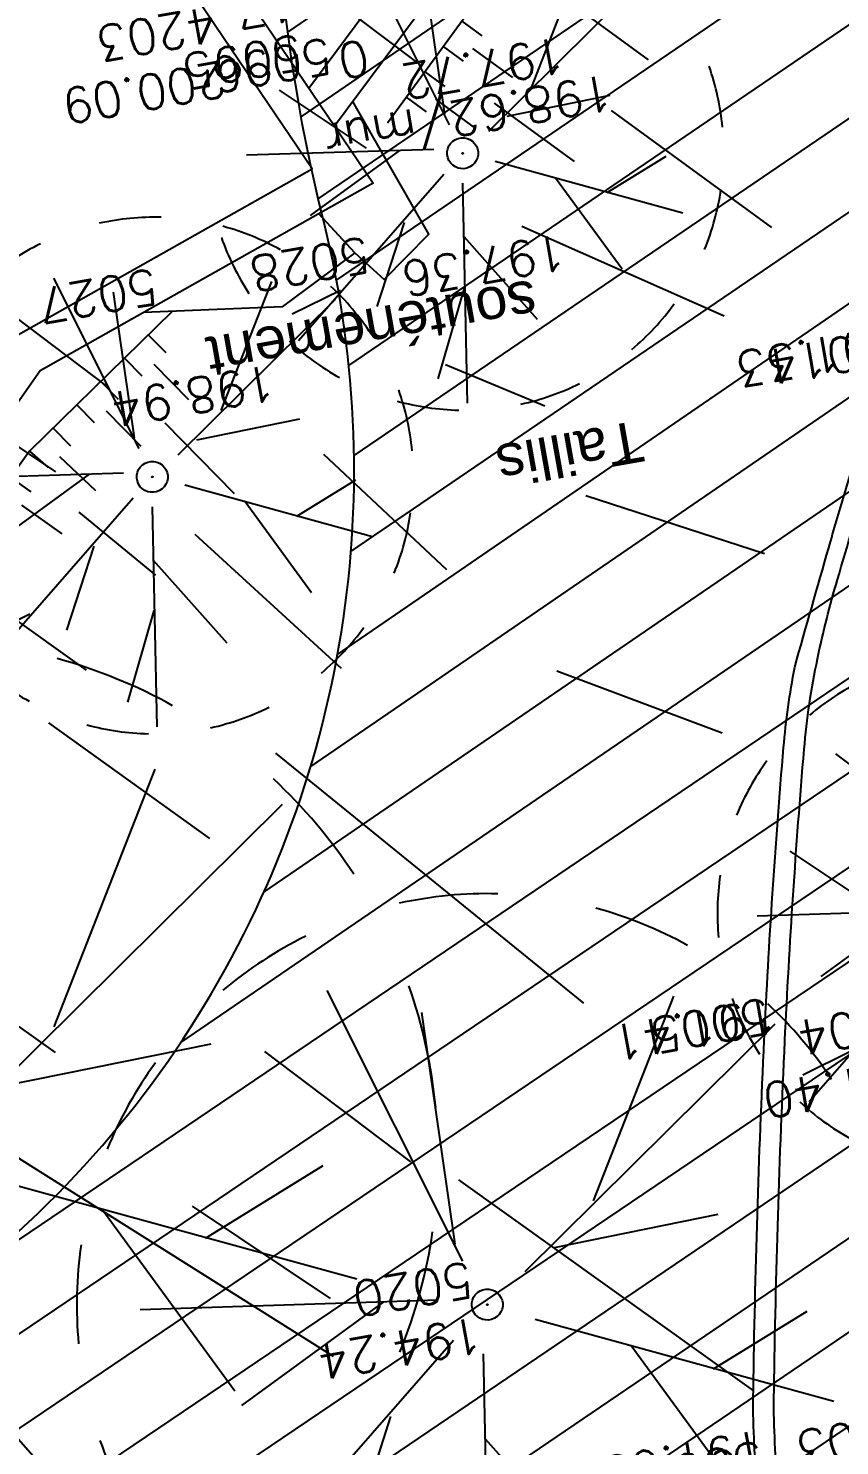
# Model space of a CAD drawing. Extents: x -2313930 to 3286427, y -3858277 to 2572692.
# Drawn here: x 483 to 1268, y 6035 to 7407 of the extents above; entities that cross this region are included whole.
import ezdxf
from ezdxf.enums import TextEntityAlignment as Align
from ezdxf.lldxf.tags import DXFTag

# ---------------------------------------------------------------- set-up
doc = ezdxf.new("R2010")
doc.units = 0
for name, color, linetype, lineweight in [('_GAZELEC-RESERVATION 2', 132, 'Continuous', 18), ('Fond topo - P', 252, 'Continuous', 50), ('Fond topo - VOI', 252, 'Continuous', 25)]:
    doc.layers.add(name, color=color, linetype=linetype, lineweight=lineweight)
for name, color, linetype in [('Fond topo - BAT_TXT', 252, 'Continuous'), ('Fond topo - CLO_MUR', 252, 'Continuous'), ('Fond topo - ESPACE_BOISE', 252, 'Continuous'), ('Fond topo - TAL', 252, 'Continuous'), ('Fond topo - TAL_HAC', 252, 'Continuous'), ('Fond topo - VEG', 252, 'Continuous'), ('Fond topo - VEG_TXT', 252, 'Continuous'), ('Fond topo - Z_500', 252, 'Continuous'), ('prlm-VRD', 2, 'Continuous'), ('SA - béton balayé', 252, 'Continuous'), ('SA - EBC', 252, 'Continuous')]:
    doc.layers.add(name, color=color, linetype=linetype)
for name, color, linetype, plot in [('Fond topo - N', 252, 'Continuous', False), ('Fond topo - NCACHE', 252, 'Continuous', False), ('Fond topo - ZCACHE', 252, 'Continuous', False)]:
    doc.layers.add(name, color=color, linetype=linetype, plot=plot)
doc.styles.add('2000_ARIAL', font='arial.ttf', dxfattribs={"height": 0.400000006})
doc.styles.add('SIMPLEX', font='simplex_.ttf', dxfattribs={"height": 1.25})
tags = doc.linetypes.add('L1', pattern=[1.0000000298023224, 0.6000000238418579, -0.4000000059604645]).pattern_tags.tags
tags[6:7] = [DXFTag(74, 4), DXFTag(75, 0), DXFTag(340, '0'), DXFTag(46, 0.0), DXFTag(50, 0.0), DXFTag(44, 0.0), DXFTag(45, 0.0)]
tags[4:5] = [DXFTag(74, 4), DXFTag(75, 0), DXFTag(340, '0'), DXFTag(46, 0.0), DXFTag(50, 0.0), DXFTag(44, 0.0), DXFTag(45, 0.0)]
tags = doc.linetypes.add('L16', pattern=[0.37500001490116125, 0.300000011920929, -0.07500000298023224]).pattern_tags.tags
tags[6:7] = [DXFTag(74, 4), DXFTag(75, 0), DXFTag(340, '0'), DXFTag(46, 0.0), DXFTag(50, 0.0), DXFTag(44, 0.0), DXFTag(45, 0.0)]
tags[4:5] = [DXFTag(74, 4), DXFTag(75, 0), DXFTag(340, '0'), DXFTag(46, 0.0), DXFTag(50, 0.0), DXFTag(44, 0.0), DXFTag(45, 0.0)]
tags = doc.linetypes.add('L8', pattern=[0.22500000894069674, 0.1500000059604645, -0.07500000298023224]).pattern_tags.tags
tags[6:7] = [DXFTag(74, 4), DXFTag(75, 0), DXFTag(340, '0'), DXFTag(46, 0.0), DXFTag(50, 0.0), DXFTag(44, 0.0), DXFTag(45, 0.0)]
tags[4:5] = [DXFTag(74, 4), DXFTag(75, 0), DXFTag(340, '0'), DXFTag(46, 0.0), DXFTag(50, 0.0), DXFTag(44, 0.0), DXFTag(45, 0.0)]

# ---------------------------------------------------------------- blocks, each defined once
blk = doc.blocks.new('PTOPO')
at = {"layer": 'Fond topo - NCACHE', "style": 'SIMPLEX'}
blk.add_attdef('MAT', text='', height=0.34, dxfattribs=at).set_placement((0.09999999986030161, -0.09999999962747097), align=Align.TOP_LEFT)
at = {"layer": 'Fond topo - ZCACHE', "style": 'SIMPLEX'}
blk.add_attdef('ALT', (0.09999999986030161, 0.09999999962747097), '', height=0.34, dxfattribs=at)
blk = doc.blocks.new('VEG12')
at = {"ltscale": 2}
for p, q in [((0.01815258799999997, 0.057406781), (0.100441039, 0.47293725)), ((0.05749608, 0.253444298), (0.145517598, 0.414706841)), ((0.037902722, 0.15845596), (-0.06593155700000003, 0.344147082)), ((-0.158788295, 0.086017079), (-0.245985314, 0.284587218)), ((0.04981112299999996, 0.033821695), (0.391570728, 0.285894318)), ((0.143890955, 0.107467204), (0.230033352, 0.253971609)), ((0.2917471699999999, 0.208620217), (0.392372872, 0.233301274)), ((-0.05229389700000003, 0.02983962500000001), (-0.383643778, 0.204631851)), ((-0.25001839, 0.135126714), (-0.3755999820000001, 0.091127132)), ((0.122915307, -0.02992704099999999), (0.317230371, 0.05540147100000001)), ((0.057557527, -0.01766878999999999), (0.411943876, -0.08413611500000001)), ((-0.05265807700000003, -0.029192154), (-0.412380265, -0.256628677)), ((-0.09359106700000003, -0.049762263), (-0.2956446150000001, -0.04653133200000001)), ((0.184132294, -0.04763066399999999), (0.323120213, -0.192805613)), ((0.01825986499999999, -0.057372749), (0.107637982, -0.4128258760000001)), ((0.02259491799999996, -0.07955337300000001), (0.001649748999999978, -0.36183712)), ((-0.151821475, -0.09483882200000002), (-0.2999525240000001, -0.315936062)), ((0.05371548199999998, -0.188497704), (0.197263789, -0.356749422))]:
    blk.add_line(p, q, dxfattribs=at)
for start, end in [(90, 103.8461539085843), (62.30769199853572, 76.15384597947835), (117.6923078993823, 131.5384619204946), (34.61538499867542, 48.46153799321151), (145.3846149358338, 159.2307690506909), (6.923076979206323, 20.76923090842763), (173.0769230068974, 186.9230769931026), (339.2307689837768, 353.0769230207937), (200.7692310571047, 214.6153850641662), (311.5384620067885, 325.3846150013246), (228.4615380795054, 242.3076921006177), (283.8461540205217, 297.6923080014643), (256.1538460914157, 270)]:
    blk.add_arc((0, 0), 0.496982058, start, end, dxfattribs=at)
blk = doc.blocks.new('VEG14')
at = {"ltscale": 2, "flags": 128}
for points in [[(0.5, 0, -1), (-0.5, 0, -1)], [(0.016, 0, -1), (-0.016, 0, -1)]]:
    blk.add_lwpolyline(points, format="xyb", close=True, dxfattribs=at)
blk = doc.blocks.new('VEG12A')
at = {"ltscale": 2}
for p, q in [((0.01815258799999997, 0.057406781), (0.100441039, 0.47293725)), ((0.05749608, 0.253444298), (0.145517598, 0.414706841)), ((0.037902722, 0.15845596), (-0.06593155700000003, 0.344147082)), ((-0.158788295, 0.086017079), (-0.245985314, 0.284587218)), ((0.04981112299999996, 0.033821695), (0.391570728, 0.285894318)), ((0.143890955, 0.107467204), (0.230033352, 0.253971609)), ((0.2917471699999999, 0.208620217), (0.392372872, 0.233301274)), ((-0.05229389700000003, 0.02983962500000001), (-0.383643778, 0.204631851)), ((-0.25001839, 0.135126714), (-0.3755999820000001, 0.091127132)), ((0.122915307, -0.02992704099999999), (0.317230371, 0.05540147100000001)), ((0.057557527, -0.01766878999999999), (0.411943876, -0.08413611500000001)), ((-0.05265807700000003, -0.029192154), (-0.412380265, -0.256628677)), ((-0.09359106700000003, -0.049762263), (-0.2956446150000001, -0.04653133200000001)), ((0.184132294, -0.04763066399999999), (0.323120213, -0.192805613)), ((0.02259491799999996, -0.07955337300000001), (0.001649748999999978, -0.36183712)), ((0.01825986499999999, -0.057372749), (0.107637982, -0.4128258760000001)), ((-0.151821475, -0.09483882200000002), (-0.2999525240000001, -0.315936062)), ((0.05371548199999998, -0.188497704), (0.197263789, -0.356749422))]:
    blk.add_line(p, q, dxfattribs=at)
for start, end in [(90, 103.8461539085843), (62.30769199853572, 76.15384597947835), (117.6923078993823, 131.5384619204946), (34.61538499867542, 48.46153799321151), (145.3846149358338, 159.2307690506909), (6.923076979206323, 20.76923090842763), (173.0769230068974, 186.9230769931026), (200.7692310571047, 214.6153850641662), (228.4615380795054, 242.3076921006177), (283.8461540205217, 297.6923080014643), (256.1538460914157, 270)]:
    blk.add_arc((0, 0), 0.496982058, start, end, dxfattribs=at)
blk = doc.blocks.new('VEG14A')
at = {"ltscale": 2, "flags": 128}
for points in [[(0.5, 0, -1), (-0.5, 0, -1)], [(0.016, 0, -1), (-0.016, 0, -1)]]:
    blk.add_lwpolyline(points, format="xyb", close=True, dxfattribs=at)
blk = doc.blocks.new('A$C1F970F0F')
at = {"layer": 'SA - béton balayé'}
h = blk.add_hatch(dxfattribs=at)
h.set_pattern_fill('BETON_BALAYE', color=256, scale=49.99999999999999, angle=-10.72360141139323, style=0, pattern_type=2)
h.set_pattern_definition([(349.2763985886067, (-277130161.1279894, -473864756.7787022), (117.3825536141096, 28.65896207176165), [749.9999999999999, -99.99999999999999, 250, -49.99999999999999]), (349.2763985886067, (-277130091.1375459, -473864744.5890418), (-36.75306622226226, 74.64222748057564), [150, -16.5, 299.9999999999999, -37.49999999999999]), (349.2763985886067, (-277130128.6565508, -473864719.6726964), (261.6928111209335, -15.46358973923611), [399.9999999999999, -69.99999999999999, 200, -49.99999999999999])])
edge = h.paths.add_edge_path()
edge.add_line((-3029.358420432381, 2725.663300409979), (-3176.503412120477, 2699.68824411886))
edge.add_line((-3176.503412120477, 2699.68824411886), (-3197.938926788104, 2817.762816654752))
edge.add_line((-3197.938926788104, 2817.762816654752), (-2585.414526747907, 2927.205998263748))
edge.add_line((-2585.414526747906, 2927.205998263748), (-2578.826355698741, 2888.03185968563))
edge.add_line((-2578.826355698741, 2888.03185968563), (-1904.134724859205, 2936.930201529326))
edge.add_line((-1904.134724859205, 2936.930201529326), (-556.7846852388789, 3176.476094804919))
edge.add_arc((-574.2892230096678, 3274.932131851878), 100.0000003678063, 280.0812987824421, 378.0302388281741)
edge.add_arc((1605.009413828708, 4000.887508871435), 2197.033974330638, 193.9407361550014, 198.4415558139132, ccw=False)
edge.add_line((-527.3118890800722, 3471.582166447442), (-688.4548001430187, 4457.417421807394))
edge.add_arc((-1789.293175567613, 4303.567778650573), 1111.537152553589, 7.955943186170549, 45.96465422619263)
edge.add_arc((19.33927830369248, 6251.945001042874), 1547.302139566071, 192.879059078743, 227.9674271135737, ccw=False)
edge.add_line((-1489.03695480859, 5907.060889278498), (-1560.044395075191, 6307.792480241876))
edge.add_line((-1560.044395075191, 6307.792480241875), (-1284.318385454477, 6356.528171834126))
edge.add_line((-1284.318385454477, 6356.528171834125), (-1215.319194815332, 5966.159823136683))
edge.add_arc((19.3392790080029, 6251.94500138343), 1267.302140410601, 193.0326782619799, 228.1653141634967)
edge.add_arc((-1789.293174348239, 4303.567779083163), 1391.537151259583, 7.955943178051314, 46.18746477798038, ccw=False)
edge.add_line((-411.1498586048565, 4496.172671736105), (-275.2797675438888, 3639.964293068523))
edge.add_arc((3153.449018752114, 4499.098145884332), 3534.726590138055, 194.066934089328, 205.9179933813439)
edge.add_arc((1360.60453142281, 3627.843744498979), 1541.393806160593, 205.917993299705, 223.4935397732298)
edge.add_arc((5328.644473156121, 7392.522830198402), 7011.142392459067, 223.4935397712739, 227.6166324867172)
edge.add_line((602.5175779411827, 2213.735113210599), (898.3231051051232, 2004.633868360899))
edge.add_line((898.3231051051231, 2004.633868360899), (847.6940603821262, 1728.843869632567))
edge.add_arc((1998.283496401869, 4025.384621252822), 2568.648569604794, 204.8031901930446, 243.3886814322684, ccw=False)
edge.add_arc((-512.7503180231788, 2859.286821588871), 199.9999996293523, 26.27723080957601, 100.08129874951)
edge.add_line((-547.7593932520969, 3056.198894580915), (-1889.254979973833, 2817.69386697183))
edge.add_line((-1889.254979973833, 2817.69386697183), (-1913.538162964921, 2815.933940840666))
edge.add_line((-1913.538162964921, 2815.933940840666), (-2036.659527240996, 1231.702232686619))
edge.add_line((-2036.659527240996, 1231.702232686619), (-2036.482519291774, 133.7400379066587))
edge.add_arc((-1936.482520511362, 133.7561594007732), 100.0000000799253, 180.0092369357546, 270.0092369145096)
edge.add_line((-1936.466399054336, 33.7561606747783), (-1436.448871649034, 33.83677102289278))
edge.add_line((-1436.448871649034, 33.83677102289275), (-1436.428442326689, -86.1632271734652))
edge.add_line((-1436.42844232669, -86.1632271734652), (-1936.447053287466, -86.24383772407744))
edge.add_arc((-1936.482520706155, 133.7561592480878), 219.9999998311147, 180.0092368832574, 270.00923697005237, ccw=False)
edge.add_line((-2156.482517686297, 133.7206921626651), (-2156.660235340263, 1236.084975973609))
edge.add_line((-2156.660235340263, 1236.084975973609), (-2034.581792946551, 2807.161291871891))
edge.add_line((-2034.581792946552, 2807.16129187189), (-3029.358420432381, 2725.663300409979))
at = {"layer": 'SA - EBC'}
h = blk.add_hatch(dxfattribs=at)
h.set_pattern_fill('_USER', color=256, scale=74.99999999999999, angle=-325.7236014113932, style=0, pattern_type=0)
h.set_pattern_definition([(34.27639858860678, (-277130161.1279894, -473864756.7787022), (-42.238928459823, 61.97477650275113), [])])
edge = h.paths.add_edge_path()
edge.add_line((5801.470568619522, -3162.013069131843), (4083.559282644929, -3271.123614088357))
edge.add_line((4083.559282644929, -3271.123614088356), (4014.481307725509, -3717.332461968055))
edge.add_line((4014.48130772551, -3717.332461968055), (3135.517961824245, -3810.19300101904))
edge.add_line((3135.517961824245, -3810.19300101904), (2274.245008604417, -3693.648081323564))
edge.add_line((2274.245008604417, -3693.648081323564), (1554.636776175834, -3420.099318784944))
edge.add_arc((2508.775769578408, -2315.674454232369), 1459.498372788833, 157.1868533427094, 229.1754823893534, ccw=False)
edge.add_arc((1966.013830892235, -2087.371785851423), 870.6752834691503, 94.3015183869224, 157.1868533106914, ccw=False)
edge.add_line((1900.708697991695, -1219.149067345796), (2859.239020416566, -1223.495634912559))
edge.add_arc((3100.860739749298, 1265.329539486049), 2500.526305395239, 264.4549516394795, 302.9422754293212)
edge.add_arc((4209.331858878893, -445.3369775435177), 462.1229708170858, 302.9422754305585, 376.8336969250394)
edge.add_arc((2214.122706379954, -1049.006753214115), 2546.655714682971, 16.8336969158998, 38.14703645440247)
edge.add_arc((3041.32627014761, -399.2990096244524), 1494.806919462396, 38.14703657403813, 72.97328584086019)
edge.add_line((3479.031970107599, 1029.988031775616), (2182.437305702805, 1414.38613606858))
edge.add_line((2182.437305702805, 1414.38613606858), (1056.590900019184, 1822.819186472099))
edge.add_arc((1766.412018482452, 3779.442320525911), 2081.398594438606, 212.7495497786225, 250.0603089288685, ccw=False)
edge.add_line((15.86575126143373, 2653.472571668582), (-104.0907319930869, 3091.26353710603))
edge.add_line((-104.0907319930869, 3091.26353710603), (-169.6986146466322, 3639.54836895815))
edge.add_line((-169.6986146466322, 3639.548368958149), (-35.58090533515337, 6158.014854826562))
edge.add_arc((-194.3533792400212, 7143.826589584332), 998.5156357593988, 279.1493507374978, 373.962283499627)
edge.add_arc((2392.201579171132, 7786.918955579627), 1666.786287877102, 172.6269749467245, 193.9622835974407, ccw=False)
edge.add_arc((-45.50651600643437, 8102.354993671941), 791.2455775503726, -7.373025019439765, 16.43829965925021)
edge.add_line((713.3969204091394, 8326.263765657093), (486.7428317772967, 9142.81155059313))
edge.add_line((486.7428317772967, 9142.811550593131), (1338.845530021721, 9564.23852196786))
edge.add_line((1338.845530021721, 9564.23852196786), (1632.623584095551, 8945.24637913095))
edge.add_line((1632.623584095551, 8945.246379130947), (1394.029444699765, 8829.874494032001))
edge.add_line((1394.029444699765, 8829.874494032001), (1731.997733793977, 8131.230781666551))
edge.add_arc((1233.216649704336, 7889.945865525577), 554.0766919865823, -19.640967550384175, 25.815335324856676, ccw=False)
edge.add_line((1755.055695752756, 7703.706797235046), (1558.214479468655, 6807.520788570679))
edge.add_line((1558.214479468655, 6807.52078857068), (1570.021725572625, 6609.158708993335))
edge.add_line((1570.021725572625, 6609.158708993335), (1852.913141606868, 5734.125706863067))
edge.add_line((1852.913141606869, 5734.125706863067), (2726.748207475315, 4020.986816292172))
edge.add_line((2726.748207475315, 4020.986816292172), (3802.352916265851, 4004.947770972833))
edge.add_arc((8355.58168857983, 5950.706307988518), 4951.552134169374, 203.138762427905, 230.8301436200186)
edge.add_arc((13583.66465597079, 12367.85935474512), 13228.79229856088, 230.8301435441083, 233.1638398044412)
edge.add_line((5652.622255943647, 1780.153648245416), (4998.697813068342, 1820.441475819727))
edge.add_line((4998.697813068342, 1820.441475819727), (4863.841220233488, 767.0816613875431))
edge.add_line((4863.841220233488, 767.0816613875434), (5595.355488733695, 631.185878681516))
edge.add_line((5595.355488733695, 631.1858786815158), (5852.747939948536, -2020.707044821664))
edge.add_line((5852.747939948536, -2020.707044821665), (5881.394298709887, -2966.563612924887))
edge.add_line((5881.394298709887, -2966.563612924887), (5801.470568619523, -3162.013069131842))
at = {"layer": 'Fond topo - CLO_MUR', "ltscale": 2, "flags": 128}
for points in [[(760.2481739915858, 7513.759078786084), (911.6172146149553, 7717.613269527478), (968.5417524853899, 7791.605425125225), (1132.544240507754, 8006.320289522051), (1200.212336887852, 8140.674424090401), (1003.555058804727, 8613.927797948883), (804.9846325464036, 9110.986891361494), (843.9875010506925, 9126.568170044851), (1042.450676435169, 8629.777545778661), (1246.39239084399, 8138.994263528957), (1168.295787706707, 7983.934462845054), (1001.87482606627, 7766.053291485148), (945.1241530469063, 7692.287130478191), (785.1692813735144, 7476.870088785063)], [(519.1394249430053, 7870.65566873581), (719.2318304536994, 7574.472732733214), (822.4824991698953, 7421.637915772496), (500.4160095933172, 7239.963820554039), (384.3169772687958, 7074.850401696899), (188.4308500548716, 6810.802551008756), (0.5798629199462084, 6539.066643808767), (-88.58026027055757, 6326.214509946725), (-142.7078490926474, 6205.097443695904), (-55.41878287176155, 5822.905741660599), (56.86273404000667, 5466.869533712125), (18.71478529120554, 5454.838988762215), (-94.05395660041108, 5812.420150183839), (-184.6789873738051, 6209.218240743221), (-125.2918926080458, 6342.104091646322), (-34.69961089330423, 6558.375220360288), (155.9076240411105, 6834.098178715247), (351.8887674293962, 7098.274107906256), (474.2308859751139, 7272.26630274395), (763.6296702608437, 7435.512911793719), (685.2580226707453, 7551.52103603315), (485.1656171253927, 7847.703971852735)], [(804.7164344888548, 7354.225320508066), (833.3180108480351, 7328.507150202912), (876.5278429697025, 7372.510298740617), (802.9740544386785, 7500.848424081139)], [(804.7164344888548, 7354.225320508066), (770.1302627689083, 7392.106606076141)], [(804.7164344888548, 7354.225320508066), (734.4277193462601, 7301.999070242412), (600.6833916724146, 7296.523526379325)]]:
    blk.add_lwpolyline(points, dxfattribs=at)
at = {"layer": 'Fond topo - ESPACE_BOISE', "linetype": 'L1', "ltscale": 2, "flags": 128}
blk.add_lwpolyline([(5801.470568619522, -3162.013069131843), (4083.559282644929, -3271.123614088356), (4014.48130772551, -3717.332461968055), (3135.517961824245, -3810.19300101904), (2274.245008604417, -3693.648081323564), (1554.636776175834, -3420.099318784944, -0.3248648439675891), (1163.447808694293, -1749.787382690587, -0.2814891279475962), (1900.708697991695, -1219.149067345796), (2859.239020416566, -1223.495634912559, 0.1695292870025676), (4460.631470672048, -833.159289007697, 0.3340686001642133), (4651.652558133293, -311.5085830883972, 0.09326601102169153), (4216.884593398947, 524.0158635944096, 0.153138720952933), (3479.031970107599, 1029.988031775616), (2182.437305702805, 1414.38613606858), (1056.590900019184, 1822.819186472099, -0.1642525569996709), (15.86575126143373, 2653.472571668582), (-104.0907319930869, 3091.26353710603), (-169.6986146466322, 3639.548368958149), (-35.58090533515337, 6158.014854826562, 0.4390366150430304), (774.660880078399, 7384.751557306568, -0.09336270405047195), (739.1967976091219, 8000.81547627212, 0.104271961321091), (713.3969204091394, 8326.263765657093), (486.7428317772967, 9142.811550593131), (1338.845530021721, 9564.23852196786), (1632.623584095551, 8945.246379130947), (1394.029444699765, 8829.874494032001), (1731.997733793977, 8131.23078166655, -0.2009829630843761), (1755.055695752756, 7703.706797235046), (1558.214479468655, 6807.52078857068), (1570.021725572625, 6609.158708993335), (1852.913141606869, 5734.125706863067), (2726.748207475315, 4020.986816292172), (3802.352916265851, 4004.947770972833, 0.121417881002313), (5228.074839294609, 2111.882341611708, 0.01018302282179253), (5652.622255943647, 1780.153648245416), (4998.697813068342, 1820.441475819727), (4863.841220233488, 767.0816613875434), (5595.355488733695, 631.1858786815158), (5852.747939948536, -2020.707044821665), (5881.394298709887, -2966.563612924887)], format="xyb", close=True, dxfattribs=at)
at = {"layer": 'Fond topo - TAL', "linetype": 'L8', "ltscale": 2, "flags": 128}
for points in [[(1230.412077270945, 6953.292803315764, -0.001241417649734396), (1263.337097057114, 7068.901326529162, -0.002762291635573238), (1278.549771741596, 7120.737794982389, -6.594940049300515e-05), (1330.243813457186, 7293.265033948132, -0.0002788458656506098), (1342.498026736909, 7334.060744314472, -0.004391092289443369), (1376.305530413027, 7442.909543470935, -0.005833119706346854), (1403.425842717872, 7524.313124602433, -0.06678132326515784), (1447.480020480343, 7611.769719673842, 0.03404019629489836), (1544.600385869521, 7776.794819738389, 0.01283086386071782), (1635.933304401947, 7971.697391612877, 0.05594197464522858), (1650.603195407743, 8018.988392133176, 0.008305635612754856), (1661.894848522005, 8083.829636260039, -0.004514996191680712), (1681.760786276228, 8203.257651625916, -0.005166636959913012), (1725.956727823527, 8440.477364419115, 0.01013325343024469), (1747.290057322436, 8561.655523818716, 0.02754109541843155), (1753.842010704622, 8627.667821367357, 0.01143171500259811), (1757.195629035043, 8787.349495546016, 0.02024391314553213), (1754.026041368861, 8862.154646773886, -0.01833869375018922), (1750.21293307526, 8944.71136327356, -0.07262248148825946), (1765.552684158852, 9057.218797323476, 0.0695479003902024), (1782.281773223485, 9174.548732875768, 0.0300247451236787), (1780.100140812046, 9212.596466806644, 0.01659256475025528), (1769.767692764451, 9280.73599386162, 0.07271369952767202), (1754.896194001155, 9324.317529005306, 0.04662197749276983), (1716.429196840002, 9384.703877230804)], [(3095.782607199828, 2385.585303046955, 0.2025701717713174), (3062.928562418754, 2428.211306367457, -0.007879161599459306), (2857.803467410294, 2566.268508164295, -0.01612499363821745), (2760.575440600426, 2638.720483728613, -0.005612050926987784), (2357.461271401177, 2967.296817088869, -0.02310981944406066), (2262.98048469697, 3053.793995152751, -0.02656853736084773), (2121.606081146174, 3211.721960668646, -0.03868213141289542), (2038.45437682572, 3333.343527862226, -0.007175392863421301), (1963.013500548578, 3468.842593592141, -0.004924543901637316), (1858.109154729277, 3668.478834636397, -0.003633774980151405), (1725.411288200116, 3931.858539373142, -0.005756497948632509), (1644.66149301996, 4099.913051201009, -0.02086462232268653), (1548.002817935727, 4331.961080216465, -0.01528835115206335), (1439.664852180741, 4656.282704507437, -0.00998661920293276), (1370.416238611539, 4904.713335883505, -0.02421681069612429), (1348.592634374304, 5010.498408480193, -0.004068535753421325), (1329.870118341899, 5137.04332846393, -0.00117186381131355), (1269.618313142295, 5576.012034803227, -0.001529534022618814), (1207.758708859682, 6045.509424564135, -0.006277708336209411), (1194.419927550409, 6160.595131915282, -0.0295487888980973), (1190.357233869101, 6253.392064706427, -0.007897956095757505), (1200.907519814881, 6592.264625065231, -0.009534636861174617), (1219.619672052993, 6875.423149991743, -0.02633710465156826), (1230.412077270945, 6953.292803315764)]]:
    blk.add_lwpolyline(points, format="xyb", dxfattribs=at)
at = {"layer": 'Fond topo - TAL', "ltscale": 2, "flags": 128}
blk.add_lwpolyline([(836.559203215612, 7480.342333147541), (1158.974879414617, 7922.676688211513), (1270.779578409324, 8142.249389980861), (1158.342263546146, 8430.485177469607), (1028.312844756061, 8759.999632350899), (980.7521374542864, 8910.67457412705), (978.4264262807595, 9023.958827165536)], dxfattribs=at)
blk.add_lwpolyline([(628.0006584249462, 7297.641905738777), (489.9458806739897, 7162.172446038964), (326.5874361741029, 6934.277888681679), (154.5266645080367, 6696.18938446092), (-23.15330993292173, 6375.071069854245), (-73.29631093279454, 6208.62959467591), (-53.8234796356885, 6061.146759386321), (86.4888479495869, 5471.591119861134, 0.01722442098464425), (129.97991843764, 5248.447707122207, 0.04305158201332675), (156.6962692329145, 5165.89328581306, 0.001177569187106519), (288.7262051695561, 4854.818806213309, 0.002427729877448871), (353.7652923847066, 4704.601868587385, 0.001967021161989692), (549.0907941365347, 4264.129026357991, 0.009053492578674051), (593.1904405228829, 4170.316842733927, 0.02150890567281686), (636.5964601363955, 4090.965983886839, 0.003755858169683042), (915.1790338134194, 3637.676007459706, 0.006031040945216099), (1083.48216712083, 3375.471667268685, 0.00802460262229775)], format="xyb", dxfattribs=at)
at = {"layer": 'Fond topo - TAL_HAC', "ltscale": 2}
for p, q in [((1011.171128929925, 7597.664076561208), (1088.749852319277, 7541.117266842796)), ((908.2071313082064, 7578.638856528059), (927.6018121354414, 7564.502154054869)), ((890.2951493051607, 7554.064725726515), (909.6898301323959, 7539.928023253326)), ((918.6458211339186, 7552.215088654097), (957.4351828632527, 7523.941683977902)), ((872.3831672619092, 7529.4905948378), (891.7778480891442, 7515.35389236461)), ((854.4711852588636, 7504.916464036257), (873.8658660860985, 7490.779761563067)), ((882.8218571222798, 7503.06682714685), (921.6112188169556, 7474.793422287645)), ((939.5232008373307, 7499.367553180692), (1017.101924226682, 7442.820743462279)), ((1052.925888272979, 7491.969005152539), (1208.083335224287, 7378.875386251751)), ((604.991528796784, 7275.063662377053), (621.8009370349761, 7257.933461078896)), ((581.9823991686219, 7252.485419015331), (598.791807315308, 7235.355217734502)), ((610.2963721810329, 7246.644339500372), (643.915188565911, 7212.383936921385)), ((558.9732694836122, 7229.907175853949), (575.782677721804, 7212.776974555791)), ((535.9641399989436, 7207.328932749413), (552.7735481456297, 7190.198731468585)), ((564.2781129995726, 7201.48785304711), (597.896929419109, 7167.227450651135)), ((620.9060590126128, 7189.805693829845), (688.1436918738746, 7121.284888654543)), ((512.955010313934, 7184.750689588031), (529.7644185521259, 7167.620488289873)), ((489.9458806739897, 7162.172446038964), (508.1717864808729, 7146.557826113015)), ((518.968102519273, 7157.089157153525), (554.0361820328445, 7124.313712046139)), ((471.7949424109354, 7136.850828604695), (491.3011750679258, 7122.868450752263)), ((482.2257059138659, 7110.207642228971), (521.2381710788054, 7082.242886362758)), ((537.6371765932569, 7103.27829933954), (611.8737566633139, 7042.410161527513)), ((650.0087242287325, 7081.847525193365), (791.6897612476505, 6952.269426028482)), ((466.7853561919022, 7006.278033794099), (544.8102866028803, 6950.348522615039)), ((508.3165998148723, 6899.464953743822), (664.2854594421561, 6787.493016066381)), ((727.9876103993208, 6869.88122108452), (1026.15775955305, 6627.908986782945)), ((358.3311228491208, 6691.410383809267), (514.7898671886097, 6580.123990629655)), ((458.8410761559865, 6490.800912072081), (783.8148709905385, 6286.232994940066)), ((904.9863152631299, 6457.070990815752), (1190.394101174988, 6252.549969324466))]:
    blk.add_line(p, q, dxfattribs=at)
at = {"layer": 'Fond topo - TAL_HAC', "ltscale": 2, "flags": 128}
for points in [[(966.3122552739778, 7380.275093190899), (1162.01445653162, 7293.372454207651)], [(892.4564810185396, 7246.160793406923), (988.7623040211755, 7206.324771021335)], [(774.4475347421544, 7159.581671543111), (893.4640407577247, 7047.931758122521)], [(1028.190949662312, 7119.416598415932), (1201.064219668348, 7063.239381163446)], [(1000.368428384573, 6949.660438372066), (1160.082266362139, 6889.577076246538)]]:
    blk.add_lwpolyline(points, dxfattribs=at)
at = {"layer": 'Fond topo - VOI', "linetype": 'L16', "ltscale": 2, "flags": 128}
blk.add_lwpolyline([(56.86273404000667, 5466.869533712125, 0.01722442130375293), (100.7490957892572, 5241.697965665058, 0.04305158241120926), (129.0531697791089, 5154.237426918125, 0.001177569187763674), (261.1383144067263, 4843.032870582231, 0.002427729493112618), (326.2931529755457, 4692.548588717941, 0.001967020956825959), (521.7143402869494, 4251.859969264527, 0.009053493585175633), (566.2761374997808, 4157.064661844938, 0.02150890483590385), (610.9202550321957, 4075.450427662592, 0.003755857879048691), (889.7388132796558, 3621.776473779397, 0.006031040761159129), (1058.432869866898, 3358.963102764782, 0.008024603406108846), (1190.723453779874, 3165.076943838002, 0.04845863152505209), (1333.12735334017, 2999.950607903149, 0.03430654925623074), (1569.661950786684, 2803.244906391133, 0.02760387630777388), (1826.234968976132, 2638.810179415927, 0.04574181495738096), (1994.127830099467, 2563.162316615725, 0.003041655411540011), (2118.636492087664, 2521.094780365128, 0.0008412879643141841), (2569.95813666258, 2372.502347187572, 0.002454288050361413), (2676.546111865867, 2338.186503763289, 0.001190149676915431), (2896.85720450872, 2269.025802803667, 0.2729859319538775), (3085.813253685456, 2299.397294490318, 0.5229621065076793), (3073.34446760256, 2445.294900231599, -0.00786055030879591), (2869.230622651343, 2582.682530549924, -0.01612499385767952), (2773.036716856073, 2654.363904177509, -0.005612051181520921), (2370.270541471567, 2982.65658904875, -0.02310981858493283), (2277.152658593871, 3067.906028562828, -0.02656853706870258), (2137.194908309708, 3224.251464528256, -0.03868213082134395), (2055.787146643901, 3343.322260046691, -0.007175393436975411), (1980.62549295001, 3478.319814973278, -0.004924544095459816), (1875.904400606205, 3677.607318775999, -0.003633774744343019), (1743.337332500545, 3940.727413854674, -0.005756498423518589), (1662.78697956522, 4108.366851243539, -0.02086462172059421), (1566.769855111369, 4338.874712779702, -0.01528835093536459), (1458.819309716361, 4662.036551636573, -0.009986619233383176), (1389.785193736479, 4909.697668854853, -0.02421681082814337), (1368.352793964908, 5013.586465003814, -0.004068535890819898), (1349.677914238661, 5139.809412170728, -0.001171863945288602), (1289.438857186837, 5578.685241930464, -0.00152953393264567), (1227.595236878256, 6048.061317698067, -0.006277708744472327), (1214.314274635904, 6162.648167620609, -0.02954878833963652), (1210.354884519365, 6253.085519557625, -0.007897955815137008), (1220.885509931378, 6591.326589082498, -0.009534637172886556), (1239.547369758186, 6873.72407204614, -0.03049426633253396), (1252.434107135826, 6961.345490526273, -0.01959706265007154), (1271.710791750347, 7038.058871881049, -0.007385007286054106), (1333.748061266518, 7238.506499872628, -0.00703834365838784), (1410.346328429002, 7462.873897527673, -0.02475780953821647), (1436.145647660488, 7525.181389840833, -0.03116737178628414), (1471.634894757119, 7589.471303993479, 0.01624541013141497), (1543.319578909271, 7710.6426178109, 0.01140558707328078), (1607.813491966961, 7834.851061375523, 0.007490832612850338), (1698.790012244002, 8027.532514171119, 0.04894958720658051), (1711.858641002832, 8065.895651161012, 0.0172000170103988), (1734.285776140107, 8178.786629708202)], format="xyb", dxfattribs=at)
at = {"layer": 'Fond topo - P', "ltscale": 2}
ref = blk.add_blockref('PTOPO', (768.209323048102, 7524.480647780795), dxfattribs=dict(at, xscale=99.99999999999994, yscale=99.99999999999994, zscale=99.99999999999994, rotation=190.0656205306617))
ref.add_attrib('MAT', '5095', dxfattribs={"layer": 'Fond topo - N', "color": 0, "ltscale": 2, "height": 33.99999999999999, "rotation": 190.0656204987762, "style": 'SIMPLEX'}).set_placement((756.6154812044203, 7532.578970343811), align=Align.TOP_LEFT)
ref.add_attrib('ALT', '198.17', (844.74193173668, 7631.846110410195), dxfattribs={"layer": 'Fond topo - Z_500', "color": 0, "ltscale": 2, "height": 33.99999999999999, "rotation": 190.0656204987762, "style": 'SIMPLEX'})
ref = blk.add_blockref('PTOPO', (685.2580226707453, 7551.52103603315), dxfattribs=dict(at, xscale=99.99999999999994, yscale=99.99999999999994, zscale=99.99999999999994, rotation=190.0656205306617))
ref.add_attrib('MAT', '4203', dxfattribs={"layer": 'Fond topo - N', "color": 0, "ltscale": 2, "height": 33.99999999999999, "rotation": 190.0656204987762, "style": 'SIMPLEX'}).set_placement((673.6641808617222, 7559.619358779178), align=Align.TOP_LEFT)
ref.add_attrib('ALT', '200.09', (677.1596999475952, 7539.927194219796), dxfattribs={"layer": 'Fond topo - Z_500', "color": 0, "ltscale": 2, "height": 33.99999999999999, "rotation": 190.0656204987762, "style": 'SIMPLEX'})
ref = blk.add_blockref('PTOPO', (796.6245710643736, 7520.900358648025), dxfattribs=dict(at, xscale=99.99999999999999, yscale=99.99999999999999, zscale=99.99999999999999, rotation=190.0656205306616))
ref.add_attrib('MAT', '5096', dxfattribs={"layer": 'Fond topo - N', "color": 0, "ltscale": 2, "height": 33.99999999999999, "rotation": 190.0656204987762, "style": 'SIMPLEX'}).set_placement((785.0307291804863, 7528.998681123867), align=Align.TOP_LEFT)
ref.add_attrib('ALT', '198.62/mur', (1051.273094659809, 7527.587737595839), dxfattribs={"layer": 'Fond topo - Z_500', "color": 0, "ltscale": 2, "height": 33.99999999999999, "rotation": 190.0656204987762, "style": 'SIMPLEX'})
ref = blk.add_blockref('PTOPO', (832.548757707843, 7519.206882710815), dxfattribs=dict(at, xscale=99.99999999999999, yscale=99.99999999999999, zscale=99.99999999999999, rotation=190.0656205306616))
ref.add_attrib('MAT', '0', dxfattribs={"layer": 'Fond topo - N', "color": 0, "ltscale": 2, "height": 33.99999999999999, "rotation": 190.0656204987762, "style": 'SIMPLEX'}).set_placement((820.9549157844375, 7527.305205478504), align=Align.TOP_LEFT)
ref.add_attrib('ALT', '197.72', (1005.186683857809, 7563.699436644703), dxfattribs={"layer": 'Fond topo - Z_500', "color": 0, "ltscale": 2, "height": 33.99999999999999, "rotation": 190.0656204987762, "style": 'SIMPLEX'})
ref = blk.add_blockref('PTOPO', (833.3180108480351, 7328.507150202912), dxfattribs=dict(at, xscale=99.99999999999994, yscale=99.99999999999994, zscale=99.99999999999994, rotation=190.0656205306617))
ref.add_attrib('MAT', '5028', dxfattribs={"layer": 'Fond topo - N', "color": 0, "ltscale": 2, "height": 33.99999999999999, "rotation": 190.0656204987762, "style": 'SIMPLEX'}).set_placement((821.7241690161354, 7336.605472953272), align=Align.TOP_LEFT)
ref.add_attrib('ALT', '197.36', (1005.955936975124, 7372.999704141133), dxfattribs={"layer": 'Fond topo - Z_500', "color": 0, "ltscale": 2, "height": 33.99999999999999, "rotation": 190.0656204987762, "style": 'SIMPLEX'})
ref = blk.add_blockref('PTOPO', (628.0006584249462, 7297.641905738777), dxfattribs=dict(at, xscale=99.99999999999994, yscale=99.99999999999994, zscale=99.99999999999994, rotation=190.0656205306617))
ref.add_attrib('MAT', '5027', dxfattribs={"layer": 'Fond topo - N', "color": 0, "ltscale": 2, "height": 33.99999999999999, "rotation": 190.0656204987762, "style": 'SIMPLEX'}).set_placement((616.4068165930465, 7305.740228489136), align=Align.TOP_LEFT)
ref.add_attrib('ALT', '198.94', (724.8892597523387, 7246.589419568799), dxfattribs={"layer": 'Fond topo - Z_500', "color": 0, "ltscale": 2, "height": 33.99999999999999, "rotation": 190.0656204987762, "style": 'SIMPLEX'})
ref = blk.add_blockref('PTOPO', (1333.748061266518, 7238.506499872628), dxfattribs=dict(at, xscale=99.99999999999994, yscale=99.99999999999994, zscale=99.99999999999994, rotation=190.0656205306617))
ref.add_attrib('MAT', '5014', dxfattribs={"layer": 'Fond topo - N', "color": 0, "ltscale": 2, "height": 33.99999999999999, "rotation": 190.0656204987762, "style": 'SIMPLEX'}).set_placement((1322.154219434618, 7246.604822622987), align=Align.TOP_LEFT)
ref.add_attrib('ALT', '191.33', (1329.464703004419, 7285.65995388278), dxfattribs={"layer": 'Fond topo - Z_500', "color": 0, "ltscale": 2, "height": 33.99999999999999, "rotation": 190.0656204987762, "style": 'SIMPLEX'})
ref = blk.add_blockref('PTOPO', (1220.885509931378, 6591.326589082498), dxfattribs=dict(at, xscale=99.99999999999994, yscale=99.99999999999994, zscale=99.99999999999994, rotation=190.0656205306617))
ref.add_attrib('MAT', '5005', dxfattribs={"layer": 'Fond topo - N', "color": 0, "ltscale": 2, "height": 33.99999999999999, "rotation": 190.0656204987762, "style": 'SIMPLEX'}).set_placement((1209.291668070366, 6599.424911554008), align=Align.TOP_LEFT)
ref.add_attrib('ALT', '191.41', (1209.747561898857, 6633.618004041321), dxfattribs={"layer": 'Fond topo - Z_500', "color": 0, "ltscale": 2, "height": 33.99999999999999, "rotation": 190.0656204987762, "style": 'SIMPLEX'})
ref = blk.add_blockref('PTOPO', (1363.436943578514, 6589.013759227582), dxfattribs=dict(at, xscale=99.99999999999994, yscale=99.99999999999994, zscale=99.99999999999994, rotation=190.0656205306617))
ref.add_attrib('MAT', '5004', dxfattribs={"layer": 'Fond topo - N', "color": 0, "ltscale": 2, "height": 33.99999999999999, "rotation": 190.0656204987762, "style": 'SIMPLEX'}).set_placement((1351.843101746614, 6597.112081977942), align=Align.TOP_LEFT)
ref.add_attrib('ALT', '191.40', (1355.338620832487, 6577.419917418559), dxfattribs={"layer": 'Fond topo - Z_500', "color": 0, "ltscale": 2, "height": 33.99999999999999, "rotation": 190.0656204987762, "style": 'SIMPLEX'})
ref = blk.add_blockref('PTOPO', (932.9460435267113, 6336.154816744514), dxfattribs=dict(at, xscale=99.99999999999994, yscale=99.99999999999994, zscale=99.99999999999994, rotation=190.0656205306617))
ref.add_attrib('MAT', '5020', dxfattribs={"layer": 'Fond topo - N', "color": 0, "ltscale": 2, "height": 33.99999999999999, "rotation": 190.0656204987762, "style": 'SIMPLEX'}).set_placement((921.3522016774823, 6344.253139403368), align=Align.TOP_LEFT)
ref.add_attrib('ALT', '194.24', (924.8477207633553, 6324.560974843985), dxfattribs={"layer": 'Fond topo - Z_500', "color": 0, "ltscale": 2, "height": 33.99999999999999, "rotation": 190.0656204987762, "style": 'SIMPLEX'})
ref = blk.add_blockref('PTOPO', (1362.246532409173, 6191.474222837789), dxfattribs=dict(at, xscale=99.99999999999994, yscale=99.99999999999994, zscale=99.99999999999994, rotation=190.0656205306617))
ref.add_attrib('MAT', '5003', dxfattribs={"layer": 'Fond topo - N', "color": 0, "ltscale": 2, "height": 33.99999999999999, "rotation": 190.0656204987762, "style": 'SIMPLEX'}).set_placement((1350.652690559944, 6199.572545496642), align=Align.TOP_LEFT)
ref.add_attrib('ALT', '191.57', (1354.148209668693, 6179.880380932927), dxfattribs={"layer": 'Fond topo - Z_500', "color": 0, "ltscale": 2, "height": 33.99999999999999, "rotation": 190.0656204987762, "style": 'SIMPLEX'})
ref = blk.add_blockref('PTOPO', (1214.314274635904, 6162.648167620609), dxfattribs=dict(at, xscale=99.99999999999994, yscale=99.99999999999994, zscale=99.99999999999994, rotation=190.0656205306617))
ref.add_attrib('MAT', '5002', dxfattribs={"layer": 'Fond topo - N', "color": 0, "ltscale": 2, "height": 33.99999999999999, "rotation": 190.0656204987762, "style": 'SIMPLEX'}).set_placement((1202.720432804004, 6170.746490370968), align=Align.TOP_LEFT)
ref.add_attrib('ALT', '191.63', (1199.022373968089, 6215.274090442702), dxfattribs={"layer": 'Fond topo - Z_500', "color": 0, "ltscale": 2, "height": 33.99999999999999, "rotation": 190.0656204987762, "style": 'SIMPLEX'})
at = {"layer": 'Fond topo - VEG', "ltscale": 2, "zscale": 99.99999999999997}
for name, p, xscale, yscale, rotation in [('VEG12A', (911.5980927807906, 7452.049873072187), 503.1999999999997, 503.1999999999997, 192.432705982593), ('VEG12A', (1557.756089691584, 7390.860724729546), 503.1999999999997, 503.1999999999997, 192.432705982593), ('VEG14A', (909.1244816679036, 7450.743382130388), 30, 30, 207.8417380991697), ('VEG12A', (611.2948198472678, 7138.73605628267), 503.1999999999997, 503.1999999999997, 192.432705982593), ('VEG14A', (608.8212088210271, 7137.429565798401), 30, 30, 207.8417380991697), ('VEG12', (385.2013515535506, 6478.935896918442), 1006.399999999999, 1006.399999999999, 192.432705982593), ('VEG12', (1405.695970817965, 6715.440595979129), 503.1999999999997, 503.1999999999997, 192.432705982593), ('VEG12', (933.3704791671174, 6336.378991517724), 799.9999999999998, 799.9999999999998, 192.432705982593), ('VEG12', (103.5129825261378, 5939.437474943971), 799.9999999999998, 799.9999999999998, 192.432705982593), ('VEG14', (932.9460435267113, 6336.154816744514), 30, 30, 207.8417380991697), ('VEG12', (1606.683487226042, 5855.232682046772), 799.9999999999998, 799.9999999999998, 192.432705982593)]:
    blk.add_blockref(name, p, dxfattribs=dict(at, xscale=xscale, yscale=yscale, rotation=rotation))
at = {"layer": 'Fond topo - BAT_TXT', "style": '2000_ARIAL'}
blk.add_text('souténement', height=39.99999999999999, rotation=190.0656205486628, dxfattribs=at).set_placement((977.0340052818917, 7328.449976433976))
at = {"layer": 'Fond topo - VEG_TXT', "style": '2000_ARIAL'}
blk.add_text('Taillis', height=39.99999999999999, rotation=190.0656205035111, dxfattribs=at).set_placement((1079.695761421318, 7192.298448941592))

msp = doc.modelspace()

# ---------------------------------------------------------------- linework, layer by layer
at = {"layer": '_GAZELEC-RESERVATION 2'}
msp.add_circle((486248.4803309143, -227485.9628347494), 2800178.148749841, dxfattribs=at)

# ---------------------------------------------------------------- block references
at = {"layer": 'prlm-VRD'}
msp.add_blockref('A$C1F970F0F', (-5.729869075061288, -165.0016201740946), dxfattribs=at)

doc.saveas('drawing.dxf')
